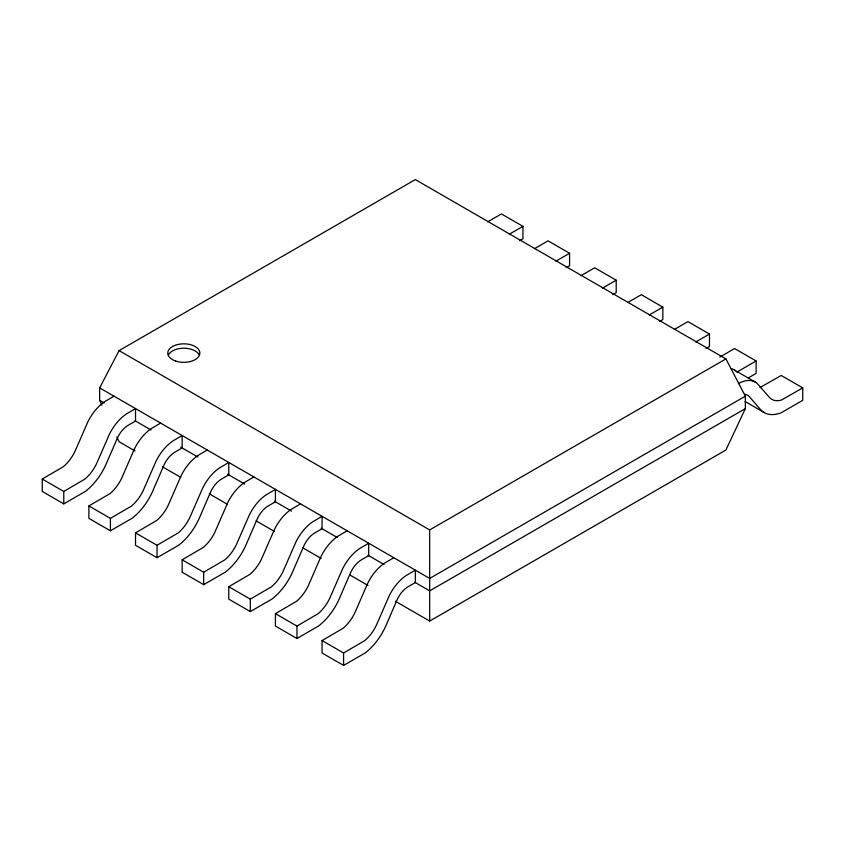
<?xml version="1.0" encoding="UTF-8"?>
<svg xmlns="http://www.w3.org/2000/svg" width="845" height="845" viewBox="0 0 845 845"><rect width="100%" height="100%" fill="white"/><g stroke="black" fill="none" stroke-linecap="round" stroke-linejoin="round"><path stroke-width="1.27" d="M101.865 405.051L99.647 400.319L99.647 387.897L119.082 350.612L415.328 179.584L725.918 358.903L745.353 396.178L745.353 408.61L725.918 450.026L429.672 621.064L395.418 601.281M113.99 396.178L104.843 401.544A34.18 19.731 -60 0 0 87.869 421.845L74.962 451.431A28.751 16.604 -60 0 1 63.438 466.63L42.25 479.02L42.25 491.452L63.776 503.873L85.292 491.452A43.982 25.392 -60 0 0 106.259 463.789L117.191 438.513A18.939 10.932 -60 0 1 128.345 425.172L135.517 421.032L135.517 408.61L126.37 413.976A34.18 19.731 -60 0 0 109.396 434.267L96.478 463.852A28.751 16.604 -60 0 1 84.965 479.052L63.776 491.452L42.25 479.02M487.766 221.802L501.423 213.922L522.939 226.354L522.939 238.776L519.548 240.74M160.635 423.102L151.477 428.468A34.18 19.731 -60 0 0 134.503 448.769L121.596 478.354A28.751 16.604 -60 0 1 110.072 493.554L88.883 505.944L88.883 518.376L110.41 530.797L131.936 518.376A43.982 25.392 -60 0 0 152.892 490.713L163.824 465.437A18.939 10.932 -60 0 1 174.978 452.096L182.15 447.956L182.15 435.534L173.003 440.9A34.18 19.731 -60 0 0 156.029 461.19L143.122 490.776A28.751 16.604 -60 0 1 131.598 505.975L110.41 518.376L88.883 505.944M509.292 234.234L522.939 226.354M534.399 248.726L548.056 240.846L569.583 253.278L569.583 265.7L566.182 267.664M207.268 450.026L198.11 455.392A34.18 19.731 -60 0 0 181.136 475.693L168.229 505.278A28.751 16.604 -60 0 1 156.705 520.478L135.517 532.868L135.517 545.3L157.043 557.721L178.57 545.3A43.982 25.392 -60 0 0 199.526 517.636L210.458 492.36A18.939 10.932 -60 0 1 221.612 479.02L228.784 474.879L228.784 462.458L219.637 467.824A34.18 19.731 -60 0 0 202.663 488.114L189.755 517.7A28.751 16.604 -60 0 1 178.232 532.899L157.043 545.3L135.517 532.868M555.926 261.158L569.583 253.278M581.033 275.65L594.69 267.77L616.216 280.202L616.216 292.623L612.815 294.588M253.901 476.95L244.744 482.315A34.18 19.731 -60 0 0 227.77 502.617L214.862 532.202A28.751 16.604 -60 0 1 203.339 547.402L182.15 559.791L182.15 572.223L203.677 584.645L225.203 572.223A43.982 25.392 -60 0 0 246.159 544.56L257.102 519.284A18.939 10.932 -60 0 1 268.245 505.944L275.417 501.803L275.417 489.382L266.27 494.747A34.18 19.731 -60 0 0 249.296 515.038L236.389 544.624A28.751 16.604 -60 0 1 224.865 559.834L203.677 572.223L182.15 559.791M602.559 288.082L616.216 280.202M627.666 302.573L641.323 294.694L662.85 307.126L662.85 319.547L659.449 321.512M300.535 503.873L291.377 509.239A34.18 19.731 -60 0 0 274.403 529.54L261.496 559.126A28.751 16.604 -60 0 1 249.972 574.325L228.784 586.715L228.784 599.147L250.31 611.569L271.837 599.147A43.982 25.392 -60 0 0 292.792 571.484L303.735 546.208A18.939 10.932 -60 0 1 314.879 532.868L322.061 528.727L322.061 516.306L312.904 521.671A34.18 19.731 -60 0 0 295.93 541.972L283.022 571.547A28.751 16.604 -60 0 1 271.498 586.757L250.31 599.147L228.784 586.715M649.192 315.005L662.85 307.126M674.299 329.497L687.957 321.618L709.483 334.05L709.483 346.471L706.082 348.436M347.168 530.797L338.011 536.163A34.18 19.731 -60 0 0 321.037 556.464L308.129 586.05A28.751 16.604 -60 0 1 296.606 601.249L275.417 613.639L275.417 626.071L296.944 638.493L318.47 626.071A43.982 25.392 -60 0 0 339.436 598.408L350.369 573.132A18.939 10.932 -60 0 1 361.512 559.791L368.695 555.651L368.695 543.229L359.537 548.595A34.18 19.731 -60 0 0 342.563 568.896L329.656 598.471A28.751 16.604 -60 0 1 318.132 613.681L296.944 626.071L275.417 613.639M695.826 341.929L709.483 334.05M719.803 357.086L734.59 348.541L756.117 360.973L756.117 373.395L748.184 377.979M119.082 350.612L429.672 529.931L725.918 358.903M393.802 557.721L384.644 563.087A34.18 19.731 -60 0 0 367.67 583.388L354.763 612.974A28.751 16.604 -60 0 1 343.25 628.173L322.061 640.563L322.061 652.995L343.577 665.416L365.103 652.995A43.982 25.392 -60 0 0 386.07 625.332L397.002 600.056A18.939 10.932 -60 0 1 408.156 586.715L415.328 582.575L415.328 570.153L406.17 575.519A34.18 19.731 -60 0 0 389.196 595.82L376.289 625.395A28.751 16.604 -60 0 1 364.765 640.605L343.577 652.995L322.061 640.563M736.777 372.138L756.117 360.973M745.353 396.178L429.672 578.434L99.647 387.897M745.353 408.61L429.672 590.866L414.832 582.289M744.508 394.361A18.939 10.932 -60 0 1 749.325 396.632L760.268 409.297A43.982 25.392 -60 0 0 781.224 412.751L802.75 400.319L802.75 387.897L781.562 399.97A28.751 16.604 -60 0 1 770.038 398.069L757.131 383.387A34.18 19.731 -60 0 0 740.157 382.69L738.403 383.619M760.035 387.538L781.224 375.465L802.75 387.897M734.316 369.973L755.842 382.405M745.079 401.512L764.334 412.635M99.647 400.319L104.21 402.959M135.052 420.757L151.033 429.989M180.724 447.132L197.857 457.018M227.548 474.161L244.68 484.058M274.371 501.191L291.493 511.088M321.184 528.231L337.176 537.462M368.008 555.26L384 564.492M135.063 450.976L119.082 441.745L116.863 437.013M162.472 466.799L180.745 477.34M209.285 493.829L227.558 504.37M256.109 520.858L274.382 531.399M302.922 547.887L321.195 558.429M349.745 574.917L368.008 585.458M429.672 529.931L429.672 621.064M343.577 652.995L343.577 665.416M296.944 626.071L296.944 638.493M250.31 599.147L250.31 611.569M203.677 572.223L203.677 584.645M157.043 545.3L157.043 557.721M110.41 518.376L110.41 530.797M63.776 491.452L63.776 503.873M168.335 355.08A16.034 9.253 0 0 1 183.819 348.224A16.034 9.253 0 0 1 199.304 355.08M731.39 368.6A34.18 19.731 -60 0 1 735.604 370.966M175.802 361.1A16.034 9.253 0 0 0 199.853 353.083A16.034 9.253 0 0 0 175.802 345.066A16.034 9.253 0 0 0 175.802 361.1"/></g></svg>
